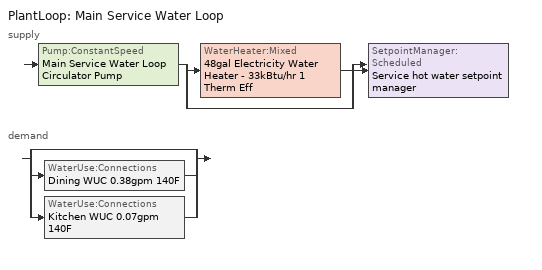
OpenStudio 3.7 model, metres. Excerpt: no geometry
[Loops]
PlantLoop 'Main Service Water Loop'
 supply: Pump:ConstantSpeed 'Main Service Water Loop Circulator Pump' > split
  | WaterHeater:Mixed '48gal Electricity Water Heater - 33kBtu/hr 1 Therm Eff'
  | bypass
  join > SetpointManager:Scheduled 'Service hot water setpoint manager'
 demand: split
  | bypass
  | WaterUse:Connections 'Dining WUC 0.38gpm 140F'
  | WaterUse:Connections 'Kitchen WUC 0.07gpm 140F'
[PlantLoop]
Main Service Water Loop: Glycol Concentration=0; Maximum Loop Temperature {C}=60; Minimum Loop Temperature {C}=10; Plant Loop Volume {m3}=Autocalculate; Load Distribution Scheme=Optimal
[Sizing:Plant]
Main Service Water Loop: Loop Type=Heating; Design Loop Exit Temperature {C}=60; Loop Design Temperature Difference {deltaC}=5; Sizing Option=NonCoincident; Zone Timesteps in Averaging Window=1; Coincident Sizing Factor Mode=None
[SetpointManager:Scheduled]
Service hot water setpoint manager: Control Variable=Temperature; Schedule=Service Water Loop Temp - 140F; Setpoint Node or NodeList=Main Service Water Loop Supply Outlet Node
[Pump:ConstantSpeed]
Main Service Water Loop Circulator Pump: Rated Flow Rate {m3/s}=autosize; Rated Pump Head {Pa}=287937; Rated Power Consumption {W}=autosize; Motor Efficiency=0.7; Fraction of Motor Inefficiencies to Fluid Stream=0; Pump Control Type=Intermittent; Design Power Sizing Method=PowerPerFlowPerPressure; Design Electric Power per Unit Flow Rate {W/(m3/s)}=348701.1; Design Shaft Power per Unit Flow Rate per Unit Head {W-s/m3-Pa}=1.28205
[WaterHeater:Mixed]
48gal Electricity Water Heater - 33kBtu/hr 1 Therm Eff: Tank Volume {m3}=0.18232; Setpoint Temperature Schedule=Service Water Loop Temp - 140F; Deadband Temperature Difference {deltaC}=2; Maximum Temperature Limit {C}=60; Heater Control Type=Cycle; Heater Maximum Capacity {W}=9526.21; Heater Fuel Type=Electricity; Heater Thermal Efficiency=1; Off Cycle Parasitic Fuel Consumption Rate {W}=31.1488; Off Cycle Parasitic Fuel Type=Electricity; Off Cycle Parasitic Heat Fraction to Tank=0.8; On Cycle Parasitic Fuel Consumption Rate {W}=31.1488; On Cycle Parasitic Fuel Type=Electricity; On Cycle Parasitic Heat Fraction to Tank=0; Ambient Temperature Indicator=Schedule; Ambient Temperature Schedule=Water Heater Ambient Temp Schedule 71.6F; Off Cycle Loss Coefficient to Ambient Temperature {W/K}=1.96622; On Cycle Loss Coefficient to Ambient Temperature {W/K}=1.96622; Use Side Effectiveness=1; Source Side Effectiveness=1; Use Side Design Flow Rate {m3/s}=autosize; Source Side Design Flow Rate {m3/s}=autosize; Indirect Water Heating Recovery Time {hr}=1.5; Source Side Flow Control Mode=IndirectHeatPrimarySetpoint
[WaterHeater:Sizing]
48gal Electricity Water Heater - 33kBtu/hr 1 Therm Eff: Design Mode=PeakDraw; Time Storage Can Meet Peak Draw {hr}=0.538503; Time for Tank Recovery {hr}=0; Nominal Tank Volume for Autosizing Plant Connections {m3}=1
[WaterUse:Equipment:Definition] Target Temperature Schedule=Mixed Water At Faucet Temp - 140F; Sensible Fraction Schedule=Fraction Sensible - 0.2; Latent Fraction Schedule=Fraction Latent - 0.05
Name | Peak Flow Rate {m3/s}
Dining 0.38gpm 140F | 2.36933e-05
Kitchen 0.07gpm 140F | 4.44248e-06
[WaterUse:Equipment] Flow Rate Fraction Schedule=NECB-B-Service Water Heating
Name | Water Use Equipment Definition | Space
Dining Service Water Use 0.38gpm 140F | Dining 0.38gpm 140F | Dining
Kitchen Service Water Use 0.07gpm 140F | Kitchen 0.07gpm 140F | Kitchen
[WaterUse:Connections] Drain Water Heat Exchanger Type=None; Drain Water Heat Exchanger Destination=Plant
Name | Water Use Equipment Name 1
Dining WUC 0.38gpm 140F | Dining Service Water Use 0.38gpm 140F
Kitchen WUC 0.07gpm 140F | Kitchen Service Water Use 0.07gpm 140F
[Schedule:Ruleset]
Name | Default Day Schedule
Service Water Loop Temp - 140F | Service Water Loop Temp - 140F Default
Water Heater Ambient Temp Schedule 71.6F | Water Heater Ambient Temp Schedule 71.6F Default
NECB-B-Service Water Heating | NECB-B-Service Water Heating Default
Fraction Sensible - 0.2 | Fraction Sensible - 0.2 Default
Fraction Latent - 0.05 | Fraction Latent - 0.05 Default
Mixed Water At Faucet Temp - 140F | Mixed Water At Faucet Temp - 140F Default
[Schedule:Day]
Service Water Loop Temp - 140F Default; Mixed Water At Faucet Temp - 140F Default: 24, 0, 60
Water Heater Ambient Temp Schedule 71.6F Default: 24, 0, 22
NECB-B-Service Water Heating Default; NECB-B-Service Water Heating Default|Wkdy Day: No, 1, 0, 0.6, 2, 0, 0.5, 9, 0, 0.05, 11, 0, 0.7, 12, 0, 0.4, 13, 0, 0.5, 15, 0, 0.6, 16, 0, 0.4, 18, 0, 0.3, 19, 0, 0.4, 20, 0, 0.5, 22, 0, 0.8, 24, 0, 0.9
NECB-B-Service Water Heating Sat Day: No, 1, 0, 0.7, 2, 0, 0.6, 9, 0, 0.05, 11, 0, 0.7, 12, 0, 0.4, 13, 0, 0.5, 15, 0, 0.6, 16, 0, 0.4, 18, 0, 0.3, 19, 0, 0.4, 20, 0, 0.5, 22, 0, 0.8, 24, 0, 0.9
NECB-B-Service Water Heating Sun|Hol Day: No, 1, 0, 0.5, 2, 0, 0.6, 9, 0, 0.05, 11, 0, 0.7, 12, 0, 0.4, 13, 0, 0.5, 15, 0, 0.6, 16, 0, 0.4, 18, 0, 0.3, 19, 0, 0.4, 20, 0, 0.5, 22, 0, 0.8, 24, 0, 0.5
Fraction Sensible - 0.2 Default: 24, 0, 0.2
Fraction Latent - 0.05 Default: 24, 0, 0.05
[Schedule:Rule] Schedule Ruleset=NECB-B-Service Water Heating; Date Specification Type=DateRange; Start Month=1; Start Day=1; End Month=12; End Day=31
Name | Rule Order | Day Schedule | Apply Monday | Apply Tuesday | Apply Wednesday | Apply Thursday | Apply Friday | Apply Saturday | Apply Sunday
Schedule Rule 20 | 2 | NECB-B-Service Water Heating Default|Wkdy Day | Yes | Yes | Yes | Yes | Yes
Schedule Rule 21 | 1 | NECB-B-Service Water Heating Sat Day |  |  |  |  |  | Yes
Schedule Rule 22 | 0 | NECB-B-Service Water Heating Sun|Hol Day |  |  |  |  |  |  | Yes
